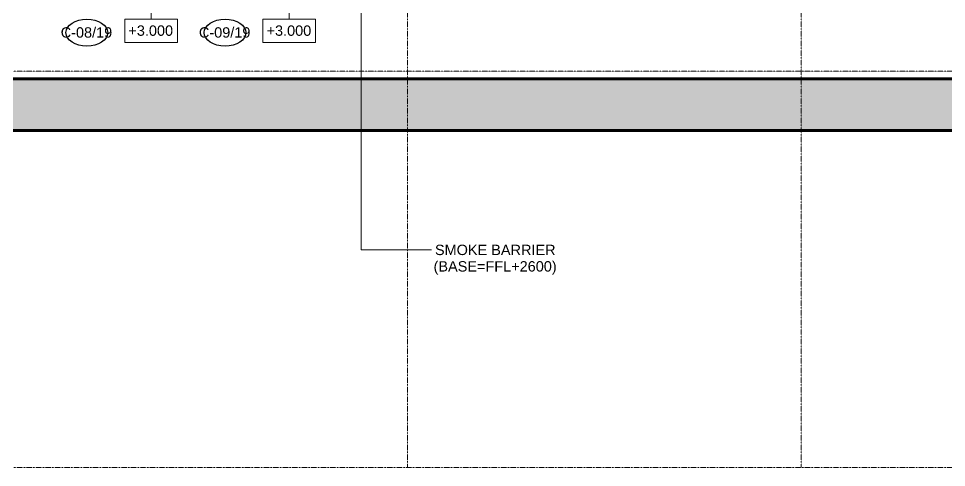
# Model space of a CAD drawing. Header units: millimetres. Extents: x -853228 to -774597, y -17231 to 22435.
# Drawn here: x -835737 to -808878, y -15796 to -2796 of the extents above; entities that cross this region are included whole.
import ezdxf

# ---------------------------------------------------------------- set-up
doc = ezdxf.new("R2010")
doc.units = ezdxf.units.MM
doc.linetypes.add('DPA_Grid _ Level 100', pattern=[10, 5.5, -1.6, 1.3, -1.6])
for name, color, linetype, lineweight in [('A-ANNO-NOTE', 3, 'Continuous', 25), ('A-WALL', 5, 'Continuous', 35), ('A-WALL-PATT', 1, 'Continuous', 35), ('G-ANNO-TEXT', 3, 'Continuous', 9), ('S-GRID', 251, 'Continuous', 9), ('WALL-E', 2, 'Continuous', 35)]:
    doc.layers.add(name, color=color, linetype=linetype, lineweight=lineweight)
doc.styles.add('Arial_2', font='arial.ttf', dxfattribs={"height": 300})

# ---------------------------------------------------------------- blocks, each defined once
blk = doc.blocks.new('Ceiling Tags - Ceiling Tags-9510765-4261-01 ENLARGED UPPER PLATFORM LEVEL - REFLECTED CEILING PLAN - SHEET 2')
at = {"layer": 'A-ANNO-NOTE'}
blk.add_ellipse((0, 0), major_axis=(6.05, 0), ratio=0.646436, dxfattribs=at)
blk = doc.blocks.new('C-1-PP19-AR-4261-01-B_20250910-022855_EXDIM')
at = {"layer": 'S-GRID', "linetype": 'DPA_Grid _ Level 100'}
for p, q in [((-22800, -19375), (-22800, 17167.1)), ((-11400, -19375), (-11400, 17167.1)), ((22800, -7900), (-50217.4, -7900)), ((22800, -19375), (-50217.4, -19375))]:
    blk.add_line(p, q, dxfattribs=at)

msp = doc.modelspace()

# ---------------------------------------------------------------- hatches: boundary and pattern name
at = {"layer": 'A-WALL-PATT', "lineweight": 9}
h = msp.add_hatch(dxfattribs=at)
h.set_pattern_fill('FP_1', color=256, style=0, pattern_type=2)
h.set_pattern_definition([(50, (0, 0), (728.7365, -63.75582), [76.2, -838.2]), (355, (0, 0), (-140.9716, 764.2276), [60.96, -670.56]), (100.451, (60.7, -5.3), (587.77, 700.46675), [64.76, -712.36]), (46.184, (0, 203.2), (1084.3162, -168.171), [114.3, -1257.3]), (96.636, (90.4, 189.2), (949.6099, 989.7098), [97.14, -1068.54]), (351.184, (0, 203.2), (949.6206, 989.7012), [91.44, -1005.84]), (21, (101.6, 152.4), (606.45787, -409.06057), [76.2, -838.2]), (326, (101.6, 152.4), (247.20834, 736.7529), [60.96, -670.56]), (71.451, (152.14, 118.3), (853.66825, 327.6855), [64.76, -712.36]), (37.5, (0, 0), (12.35469, 338.22012), [33.528, -628.904, 33.528, -647.192, -673.1]), (37.5, (0, 0), (12.35469, 338.22012), [-1343.152, 33.528, -639.572]), (7.5, (0, 0), (267.27887, 400.72213), [33.528, -354.584, 33.528, -613.664, -256.54]), (7.5, (0, 0), (267.27887, 400.72213), [-1035.304, 33.528, -223.012]), (327.5, (-226.57, 0), (542.36333, -22.915345), [33.528, -220.472, 33.528, -758.952, -1051.56]), (327.5, (-226.57, 0), (542.36333, -22.915345), [-1046.48, 33.528, -1018.032]), (317.5, (-328.17, 0), (592.51696, 101.7071), [33.528, -296.672, 33.528, -492.76, -746.76]), (317.5, (-328.17, 0), (592.51696, 101.7071), [-856.488, 33.528, -713.232])])
h.paths.add_polyline_path([(-778775, -6041), (-778775, -4541), (-849372, -4541), (-849372, -6041), (-814074, -6041)])

# ---------------------------------------------------------------- linework, layer by layer
at = {"layer": 'A-WALL', "color": 7, "lineweight": 70}
for p, q in [((-849372, -4541), (-778775, -4541)), ((-778775, -6041), (-849372, -6041))]:
    msp.add_line(p, q, dxfattribs=at)
at = {"layer": 'G-ANNO-TEXT', "color": 10}
for p, q in [((-827900, 5412), (-827900, -2809)), ((-831900, 4575), (-831900, -2809)), ((-825818, 4375), (-825818, -9495)), ((-825818, -9495), (-823943, -9495)), ((-823943, -9495), (-823784, -9495))]:
    msp.add_line(p, q, dxfattribs=at)
at = {"layer": 'G-ANNO-TEXT', "color": 10, "flags": 128}
for points in [[(-831139, -3491), (-832662, -3491), (-832662, -2809), (-831139, -2809)], [(-827139, -3491), (-828662, -3491), (-828662, -2809), (-827139, -2809)]]:
    msp.add_lwpolyline(points, close=True, dxfattribs=at)
at = {"layer": 'WALL-E'}
for p, q in [((-778775, -4541), (-849372, -4541)), ((-849372, -4541), (-778775, -4541)), ((-778775, -6041), (-849372, -6041)), ((-849372, -6041), (-778775, -6041))]:
    msp.add_line(p, q, dxfattribs=at)

# ---------------------------------------------------------------- block references
msp.add_blockref('C-1-PP19-AR-4261-01-B_20250910-022855_EXDIM', (-801682, 3579))
at = {"layer": 'A-ANNO-NOTE', "xscale": 100, "yscale": 100, "zscale": 100}
for p in [(-833760, -3204), (-829760, -3204)]:
    msp.add_blockref('Ceiling Tags - Ceiling Tags-9510765-4261-01 ENLARGED UPPER PLATFORM LEVEL - REFLECTED CEILING PLAN - SHEET 2', p, dxfattribs=at)

# ---------------------------------------------------------------- texts
at = {"layer": 'A-ANNO-NOTE', "lineweight": 9, "char_height": 300, "width": 1835.86, "attachment_point": 1, "style": 'Arial_2'}
for s, insert in [('C-08/19', (-834517, -3048)), ('C-09/19', (-830517, -3048))]:
    msp.add_mtext(s, dxfattribs=dict(at, insert=insert))
at = {"layer": 'G-ANNO-TEXT', "color": 7, "char_height": 300, "attachment_point": 1, "style": 'Arial_2'}
for s, insert, width in [('+3.000', (-832558, -2995), 1595.36), ('+3.000', (-828558, -2995), 1595.36), ('SMOKE BARRIER ', (-823684, -9345), 4433.33), ('(BASE=FFL+2600)', (-823724, -9822), 4377.21)]:
    msp.add_mtext(s, dxfattribs=dict(at, insert=insert, width=width))

doc.saveas('drawing.dxf')
